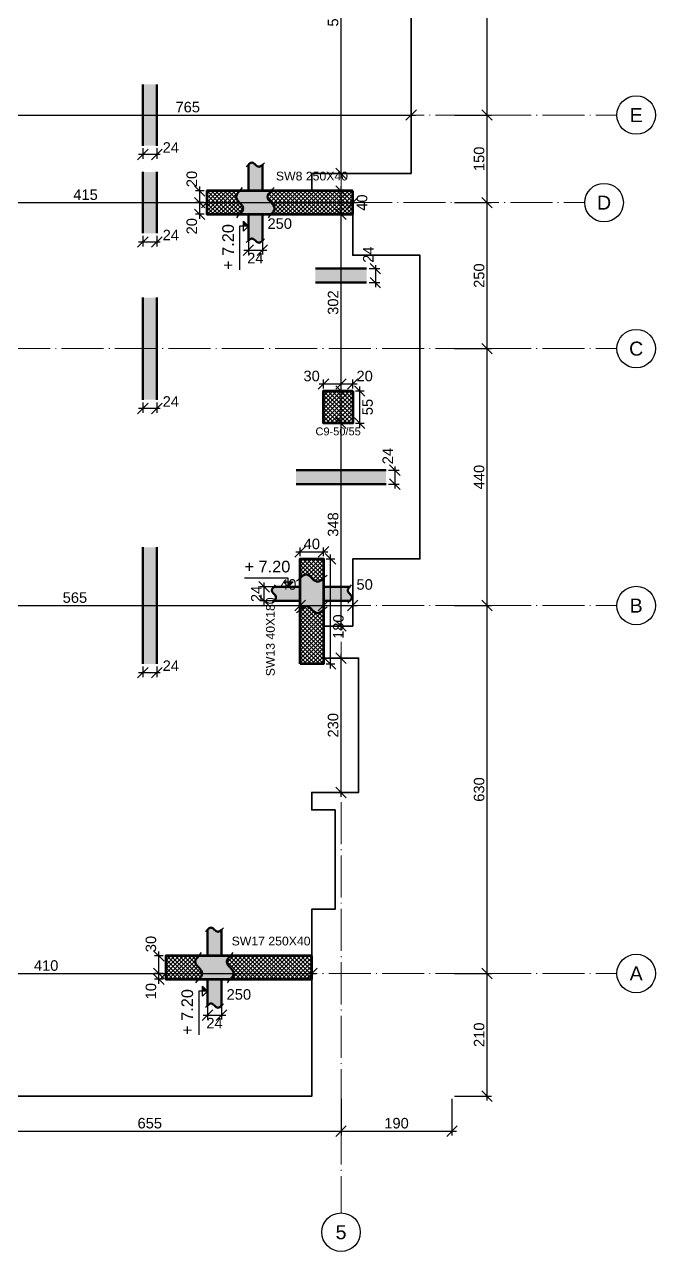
# Model space of a CAD drawing. Header units: millimetres. Extents: x -404 to 6018, y -5139 to 7890.
# Drawn here: x 1118 to 2198, y 4124 to 6225 of the extents above; entities that cross this region are included whole.
import ezdxf
from ezdxf.enums import TextEntityAlignment as Align

# ---------------------------------------------------------------- set-up
doc = ezdxf.new("R2010")
doc.units = ezdxf.units.MM
doc.linetypes.add('ZWCAD_ISO04W100', pattern=[30.5, 24, -3, 0.5, -3])
for name, color, linetype, lineweight in [('AXIS LINES', 255, 'ZWCAD_ISO04W100', 13), ('COLUMN', 140, 'Continuous', 53), ('SLAB', 3, 'Continuous', 35), ('WALL', 10, 'Continuous', 53)]:
    doc.layers.add(name, color=color, linetype=linetype, lineweight=lineweight)
for name, color, linetype in [('FLOOR', 3, 'Continuous'), ('FW_AXIS', 7, 'Continuous'), ('FW_COLUMN_HATCH', 8, 'Continuous'), ('FW_DIM', 7, 'Continuous'), ('FW_SLAB_SECTION', 8, 'Continuous'), ('FW_TEXT', 7, 'Continuous'), ('FW_WALL_HATCH', 8, 'Continuous'), ('FW_WALL_SECTION', 8, 'Continuous')]:
    doc.layers.add(name, color=color, linetype=linetype)
doc.styles.add('REBAR_TXT', font='arial.ttf')
doc.styles.get("Standard").update_dxf_attribs({"font": 'arial.ttf'})
doc.dimstyles.new('FW_DIM', dxfattribs={"dimtxt": 18, "dimasz": 9, "dimexe": 7.5, "dimexo": 4.5, "dimgap": 4.5, "dimtad": 1, "dimdec": 0, "dimtxsty": 'Standard', "dimtsz": 9, "dimcen": 2.5, "dimdle": 7.5, "dimclrd": 256, "dimclre": 256, "dimclrt": 7, "dimazin": 3, "dimtfac": 1, "dimtmove": 2, "dimatfit": 3})

# ---------------------------------------------------------------- blocks, each defined once
blk = doc.blocks.new('_Oblique')
at = {"color": 0, "linetype": 'ByBlock', "lineweight": -2}
blk.add_line((-0.5, -0.5), (0.5, 0.5), dxfattribs=at)
blk = doc.blocks.new('*D214')
for p, q in [((1655.5, 5597.6), (1652.5, 5597.6)), ((1660, 5535.1), (1660, 5605.1)), ((1655.5, 5542.6), (1652.5, 5542.6))]:
    blk.add_line(p, q)
at = {"layer": 'Defpoints'}
for p in [(1660, 5597.6), (1660, 5542.6), (1660, 5542.6)]:
    blk.add_point(p, dxfattribs=at)
at = {"layer": 'FW_DIM', "xscale": 18, "yscale": 18, "rotation": 90}
for p in [(1660, 5597.6), (1660, 5542.6)]:
    blk.add_blockref('_OBLIQUE', p, dxfattribs=at)

msp = doc.modelspace()

# ---------------------------------------------------------------- hatches: boundary and pattern name
at = {"layer": 'FW_COLUMN_HATCH'}
h = msp.add_hatch(dxfattribs=at)
h.set_pattern_fill('ANSI37', scale=1.6)
h.paths.add_polyline_path([(1680, 5597.6), (1680, 5542.6), (1630, 5542.6), (1630, 5597.6), (1680, 5597.6)])
at = {"layer": 'FW_SLAB_SECTION'}
h = msp.add_hatch(color=8, dxfattribs=at)
h.dxf.hatch_style = 1
h.paths.add_polyline_path([(1344.5, 6017.6), (1344.5, 6122.6), (1320.5, 6122.6), (1320.5, 6017.6), (1344.5, 6017.6)])
h = msp.add_hatch(color=8, dxfattribs=at)
h.dxf.hatch_style = 1
h.paths.add_polyline_path([(1344.5, 5867.6), (1344.5, 5972.6), (1320.5, 5972.6), (1320.5, 5867.6), (1344.5, 5867.6)])
h = msp.add_hatch(color=8, dxfattribs=at)
h.dxf.hatch_style = 1
h.paths.add_polyline_path([(1703.8, 5783.1), (1703.8, 5807.1), (1616.2, 5807.1), (1616.2, 5783.1), (1703.8, 5783.1)])
h = msp.add_hatch(color=8, dxfattribs=at)
h.dxf.hatch_style = 1
h.paths.add_polyline_path([(1344.5, 5582.6), (1344.5, 5757.6), (1320.5, 5757.6), (1320.5, 5582.6), (1344.5, 5582.6)])
h = msp.add_hatch(color=8, dxfattribs=at)
h.dxf.hatch_style = 1
h.paths.add_polyline_path([(1737, 5438.1), (1737, 5462.1), (1583, 5462.1), (1583, 5438.1), (1737, 5438.1)])
h = msp.add_hatch(color=8, dxfattribs=at)
h.dxf.hatch_style = 1
h.paths.add_polyline_path([(1344.5, 5130.1), (1344.5, 5330.1), (1320.5, 5330.1), (1320.5, 5130.1), (1344.5, 5130.1)])
at = {"layer": 'FW_WALL_HATCH'}
h = msp.add_hatch(dxfattribs=at)
h.set_pattern_fill('ANSI37', scale=1.6)
h.paths.add_polyline_path([(1430, 5900.1), (1430, 5940.1), (1486.3, 5940.1), (1484, 5937.6), (1482.1, 5935.1), (1480.8, 5932.6), (1480.3, 5930.1), (1480.8, 5927.6), (1482.1, 5925.1), (1484, 5922.6), (1486.3, 5920.1), (1488.6, 5917.6), (1490.6, 5915.1), (1491.9, 5912.6), (1492.3, 5910.1), (1491.9, 5907.6), (1490.6, 5905.1), (1488.6, 5902.6), (1486.3, 5900.1), (1430, 5900.1)])
h = msp.add_hatch(dxfattribs=at)
h.set_pattern_fill('ANSI37', scale=1.6)
h.paths.add_polyline_path([(1680, 5900.1), (1540.3, 5900.1), (1542.6, 5902.6), (1544.6, 5905.1), (1545.9, 5907.6), (1546.3, 5910.1), (1545.9, 5912.6), (1544.6, 5915.1), (1542.6, 5917.6), (1540.3, 5920.1), (1538, 5922.6), (1536.1, 5925.1), (1534.8, 5927.6), (1534.3, 5930.1), (1534.8, 5932.6), (1536.1, 5935.1), (1538, 5937.6), (1540.3, 5940.1), (1680, 5940.1), (1680, 5900.1)])
h = msp.add_hatch(dxfattribs=at)
h.set_pattern_fill('ANSI37', scale=1.6)
h.paths.add_polyline_path([(1590, 5310.1), (1630, 5310.1), (1630, 5262.1), (1630, 5262.1), (1630, 5277.1), (1627.5, 5274.8), (1625, 5272.9), (1622.5, 5271.6), (1620, 5271.1), (1617.5, 5271.6), (1615, 5272.9), (1612.5, 5274.8), (1610, 5277.1), (1607.5, 5279.4), (1605, 5281.4), (1602.5, 5282.7), (1600, 5283.1), (1597.5, 5282.7), (1595, 5281.4), (1592.5, 5279.4), (1590, 5277.1), (1590, 5310.1)])
h = msp.add_hatch(dxfattribs=at)
h.set_pattern_fill('ANSI37', scale=1.6)
h.paths.add_polyline_path([(1590, 5223.1), (1592.5, 5225.4), (1595, 5227.4), (1597.5, 5228.7), (1600, 5229.1), (1602.5, 5228.7), (1605, 5227.4), (1607.5, 5225.4), (1610, 5223.1), (1612.5, 5220.8), (1615, 5218.9), (1617.5, 5217.6), (1620, 5217.1), (1622.5, 5217.6), (1625, 5218.9), (1627.5, 5220.8), (1630, 5223.1), (1630, 5238.1), (1630, 5238.1), (1630, 5130.1), (1590, 5130.1), (1590, 5223.1)])
h = msp.add_hatch(dxfattribs=at)
h.set_pattern_fill('ANSI37', scale=1.6)
h.paths.add_polyline_path([(1431.3, 4630.1), (1431.3, 4630.1), (1416.3, 4630.1), (1414, 4627.6), (1412.1, 4625.1), (1410.8, 4622.6), (1410.3, 4620.1), (1410.8, 4617.6), (1412.1, 4615.1), (1414, 4612.6), (1416.3, 4610.1), (1418.6, 4607.6), (1420.6, 4605.1), (1421.9, 4602.6), (1422.3, 4600.1), (1421.9, 4597.6), (1420.6, 4595.1), (1418.6, 4592.6), (1416.3, 4590.1), (1360, 4590.1), (1360, 4630.1), (1431.3, 4630.1)])
h = msp.add_hatch(dxfattribs=at)
h.set_pattern_fill('ANSI37', scale=1.6)
h.paths.add_polyline_path([(1610, 4630.1), (1610, 4630.1), (1610, 4590.1), (1470.3, 4590.1), (1472.6, 4592.6), (1474.6, 4595.1), (1475.9, 4597.6), (1476.3, 4600.1), (1475.9, 4602.6), (1474.6, 4605.1), (1472.6, 4607.6), (1470.3, 4610.1), (1468, 4612.6), (1466.1, 4615.1), (1464.8, 4617.6), (1464.3, 4620.1), (1464.8, 4622.6), (1466.1, 4625.1), (1468, 4627.6), (1470.3, 4630.1), (1455.3, 4630.1), (1455.3, 4630.1), (1610, 4630.1)])
at = {"layer": 'FW_WALL_SECTION'}
h = msp.add_hatch(color=8, dxfattribs=at)
h.dxf.hatch_style = 1
h.paths.add_polyline_path([(1502.8, 5986.5), (1504.3, 5987.7), (1505.8, 5988.4), (1507.3, 5988.7), (1508.8, 5988.4), (1510.3, 5987.7), (1511.8, 5986.5), (1513.3, 5985.1), (1514.8, 5983.7), (1516.3, 5982.6), (1517.8, 5981.8), (1519.3, 5981.5), (1520.8, 5981.8), (1522.3, 5982.6), (1523.8, 5983.7), (1525.3, 5985.1), (1525.3, 5940.1), (1540.3, 5940.1), (1538, 5937.6), (1536.1, 5935.1), (1534.8, 5932.6), (1534.3, 5930.1), (1534.8, 5927.6), (1536.1, 5925.1), (1538, 5922.6), (1540.3, 5920.1), (1542.6, 5917.6), (1544.6, 5915.1), (1545.9, 5912.6), (1546.3, 5910.1), (1545.9, 5907.6), (1544.6, 5905.1), (1542.6, 5902.6), (1540.3, 5900.1), (1525.3, 5900.1), (1525.3, 5855.1), (1523.8, 5853.7), (1522.3, 5852.6), (1520.8, 5851.8), (1519.3, 5851.5), (1517.8, 5851.8), (1516.3, 5852.6), (1514.8, 5853.7), (1513.3, 5855.1), (1511.8, 5856.5), (1510.3, 5857.7), (1508.8, 5858.4), (1507.3, 5858.7), (1505.8, 5858.4), (1504.3, 5857.7), (1502.8, 5856.5), (1501.3, 5855.1), (1501.3, 5900.1), (1486.3, 5900.1), (1488.6, 5902.6), (1490.6, 5905.1), (1491.9, 5907.6), (1492.3, 5910.1), (1491.9, 5912.6), (1490.6, 5915.1), (1488.6, 5917.6), (1486.3, 5920.1), (1484, 5922.6), (1482.1, 5925.1), (1480.8, 5927.6), (1480.3, 5930.1), (1480.8, 5932.6), (1482.1, 5935.1), (1484, 5937.6), (1486.3, 5940.1), (1501.3, 5940.1), (1501.3, 5985.1), (1502.8, 5986.5)])
h = msp.add_hatch(color=7, dxfattribs=at)
h.dxf.hatch_style = 1
h.paths.add_polyline_path([(1501.3, 5879.9), (1492.8, 5888.4), (1492.8, 5879.9)])
h = msp.add_hatch(color=8, dxfattribs=at)
h.dxf.hatch_style = 1
h.paths.add_polyline_path([(1592.5, 5279.4), (1595, 5281.4), (1597.5, 5282.7), (1600, 5283.1), (1602.5, 5282.7), (1605, 5281.4), (1607.5, 5279.4), (1610, 5277.1), (1612.5, 5274.8), (1615, 5272.9), (1617.5, 5271.6), (1620, 5271.1), (1622.5, 5271.6), (1625, 5272.9), (1627.5, 5274.8), (1630, 5277.1), (1630, 5262.1), (1675, 5262.1), (1673.6, 5260.6), (1672.5, 5259.1), (1671.7, 5257.6), (1671.4, 5256.1), (1671.7, 5254.6), (1672.5, 5253.1), (1673.6, 5251.6), (1675, 5250.1), (1676.4, 5248.6), (1677.5, 5247.1), (1678.3, 5245.6), (1678.6, 5244.1), (1678.3, 5242.6), (1677.5, 5241.1), (1676.4, 5239.6), (1675, 5238.1), (1630, 5238.1), (1630, 5223.1), (1627.5, 5220.8), (1625, 5218.9), (1622.5, 5217.6), (1620, 5217.1), (1617.5, 5217.6), (1615, 5218.9), (1612.5, 5220.8), (1610, 5223.1), (1607.5, 5225.4), (1605, 5227.4), (1602.5, 5228.7), (1600, 5229.1), (1597.5, 5228.7), (1595, 5227.4), (1592.5, 5225.4), (1590, 5223.1), (1590, 5238.1), (1545, 5238.1), (1546.4, 5239.6), (1547.5, 5241.1), (1548.3, 5242.6), (1548.6, 5244.1), (1548.3, 5245.6), (1547.5, 5247.1), (1546.4, 5248.6), (1545, 5250.1), (1543.6, 5251.6), (1542.5, 5253.1), (1541.7, 5254.6), (1541.4, 5256.1), (1541.7, 5257.6), (1542.5, 5259.1), (1543.6, 5260.6), (1545, 5262.1), (1590, 5262.1), (1590, 5277.1), (1592.5, 5279.4)])
h = msp.add_hatch(color=7, dxfattribs=at)
h.dxf.hatch_style = 1
h.paths.add_polyline_path([(1569.7, 5262.1), (1578.3, 5270.7), (1569.7, 5270.7)])
h = msp.add_hatch(color=8, dxfattribs=at)
h.dxf.hatch_style = 1
h.paths.add_polyline_path([(1432.8, 4676.5), (1434.3, 4677.7), (1435.8, 4678.4), (1437.3, 4678.7), (1438.8, 4678.4), (1440.3, 4677.7), (1441.8, 4676.5), (1443.3, 4675.1), (1444.8, 4673.7), (1446.3, 4672.6), (1447.8, 4671.8), (1449.3, 4671.5), (1450.8, 4671.8), (1452.3, 4672.6), (1453.8, 4673.7), (1455.3, 4675.1), (1455.3, 4630.1), (1470.3, 4630.1), (1468, 4627.6), (1466.1, 4625.1), (1464.8, 4622.6), (1464.3, 4620.1), (1464.8, 4617.6), (1466.1, 4615.1), (1468, 4612.6), (1470.3, 4610.1), (1472.6, 4607.6), (1474.6, 4605.1), (1475.9, 4602.6), (1476.3, 4600.1), (1475.9, 4597.6), (1474.6, 4595.1), (1472.6, 4592.6), (1470.3, 4590.1), (1455.3, 4590.1), (1455.3, 4545.1), (1453.8, 4543.7), (1452.3, 4542.6), (1450.8, 4541.8), (1449.3, 4541.5), (1447.8, 4541.8), (1446.3, 4542.6), (1444.8, 4543.7), (1443.3, 4545.1), (1441.8, 4546.5), (1440.3, 4547.7), (1438.8, 4548.4), (1437.3, 4548.7), (1435.8, 4548.4), (1434.3, 4547.7), (1432.8, 4546.5), (1431.3, 4545.1), (1431.3, 4590.1), (1416.3, 4590.1), (1418.6, 4592.6), (1420.6, 4595.1), (1421.9, 4597.6), (1422.3, 4600.1), (1421.9, 4602.6), (1420.6, 4605.1), (1418.6, 4607.6), (1416.3, 4610.1), (1414, 4612.6), (1412.1, 4615.1), (1410.8, 4617.6), (1410.3, 4620.1), (1410.8, 4622.6), (1412.1, 4625.1), (1414, 4627.6), (1416.3, 4630.1), (1431.3, 4630.1), (1431.3, 4675.1), (1432.8, 4676.5)])
h = msp.add_hatch(color=7, dxfattribs=at)
h.dxf.hatch_style = 1
h.paths.add_polyline_path([(1431.3, 4569.9), (1422.8, 4578.4), (1422.8, 4569.9)])

# ---------------------------------------------------------------- linework, layer by layer
at = {"layer": 'AXIS LINES', "color": 0, "ltscale": 3}
for points in [[(1660, 7730.2), (1660, 4190)], [(-282.6, 6070.1), (2132.4, 6070.1)], [(-337.6, 5920.1), (2077.4, 5920.1)], [(-282.6, 5670.1), (2132.4, 5670.1)], [(-282.6, 5230.1), (2132.4, 5230.1)], [(-282.6, 4600.1), (2132.4, 4600.1)]]:
    msp.add_lwpolyline(points, dxfattribs=at)
at = {"layer": 'COLUMN', "ltscale": 0.08}
for points in [[(1680, 5597.6), (1680, 5542.6), (1630, 5542.6), (1630, 5597.6), (1680, 5597.6)], [(1590, 5195.1), (1590, 5245.1)]]:
    msp.add_lwpolyline(points, dxfattribs=at)
at = {"layer": 'FLOOR'}
msp.add_line((1205, 4390.2), (1315, 4390.2), dxfattribs=at)
at = {"layer": 'FW_AXIS'}
for centre in [(2165.4, 6070.1), (2110.4, 5920.1), (2165.4, 5670.1), (2165.4, 5230.1), (2165.4, 4600.1), (1660, 4157)]:
    msp.add_circle(centre, 33, dxfattribs=at)
at = {"layer": 'FW_SLAB_SECTION', "color": 7, "lineweight": 50}
for p, q in [((1320.5, 6017.6), (1320.5, 6122.6)), ((1344.5, 6017.6), (1344.5, 6122.6)), ((1320.5, 5867.6), (1320.5, 5972.6)), ((1344.5, 5867.6), (1344.5, 5972.6)), ((1616.2, 5807.1), (1703.8, 5807.1)), ((1616.2, 5783.1), (1703.8, 5783.1)), ((1320.5, 5582.6), (1320.5, 5757.6)), ((1344.5, 5582.6), (1344.5, 5757.6)), ((1583, 5462.1), (1737, 5462.1)), ((1583, 5438.1), (1737, 5438.1)), ((1320.5, 5130.1), (1320.5, 5330.1)), ((1344.5, 5130.1), (1344.5, 5330.1))]:
    msp.add_line(p, q, dxfattribs=at)
at = {"layer": 'FW_WALL_SECTION', "lineweight": 50}
for points in [[(1502.8, 5986.5), (1504.3, 5987.7), (1505.8, 5988.4), (1507.3, 5988.7), (1508.8, 5988.4), (1510.3, 5987.7), (1511.8, 5986.5), (1513.3, 5985.1), (1514.8, 5983.7), (1516.3, 5982.6), (1517.8, 5981.8), (1519.3, 5981.5), (1520.8, 5981.8), (1522.3, 5982.6), (1523.8, 5983.7), (1525.3, 5985.1), (1525.3, 5940.1), (1540.3, 5940.1), (1538, 5937.6), (1536.1, 5935.1), (1534.8, 5932.6), (1534.3, 5930.1), (1534.8, 5927.6), (1536.1, 5925.1), (1538, 5922.6), (1540.3, 5920.1), (1542.6, 5917.6), (1544.6, 5915.1), (1545.9, 5912.6), (1546.3, 5910.1), (1545.9, 5907.6), (1544.6, 5905.1), (1542.6, 5902.6), (1540.3, 5900.1), (1525.3, 5900.1), (1525.3, 5855.1), (1523.8, 5853.7), (1522.3, 5852.6), (1520.8, 5851.8), (1519.3, 5851.5), (1517.8, 5851.8), (1516.3, 5852.6), (1514.8, 5853.7), (1513.3, 5855.1), (1511.8, 5856.5), (1510.3, 5857.7), (1508.8, 5858.4), (1507.3, 5858.7), (1505.8, 5858.4), (1504.3, 5857.7), (1502.8, 5856.5), (1501.3, 5855.1), (1501.3, 5900.1), (1486.3, 5900.1), (1488.6, 5902.6), (1490.6, 5905.1), (1491.9, 5907.6), (1492.3, 5910.1), (1491.9, 5912.6), (1490.6, 5915.1), (1488.6, 5917.6), (1486.3, 5920.1), (1484, 5922.6), (1482.1, 5925.1), (1480.8, 5927.6), (1480.3, 5930.1), (1480.8, 5932.6), (1482.1, 5935.1), (1484, 5937.6), (1486.3, 5940.1), (1501.3, 5940.1), (1501.3, 5985.1), (1502.8, 5986.5)], [(1592.5, 5279.4), (1595, 5281.4), (1597.5, 5282.7), (1600, 5283.1), (1602.5, 5282.7), (1605, 5281.4), (1607.5, 5279.4), (1610, 5277.1), (1612.5, 5274.8), (1615, 5272.9), (1617.5, 5271.6), (1620, 5271.1), (1622.5, 5271.6), (1625, 5272.9), (1627.5, 5274.8), (1630, 5277.1), (1630, 5262.1), (1675, 5262.1), (1673.6, 5260.6), (1672.5, 5259.1), (1671.7, 5257.6), (1671.4, 5256.1), (1671.7, 5254.6), (1672.5, 5253.1), (1673.6, 5251.6), (1675, 5250.1), (1676.4, 5248.6), (1677.5, 5247.1), (1678.3, 5245.6), (1678.6, 5244.1), (1678.3, 5242.6), (1677.5, 5241.1), (1676.4, 5239.6), (1675, 5238.1), (1630, 5238.1), (1630, 5223.1), (1627.5, 5220.8), (1625, 5218.9), (1622.5, 5217.6), (1620, 5217.1), (1617.5, 5217.6), (1615, 5218.9), (1612.5, 5220.8), (1610, 5223.1), (1607.5, 5225.4), (1605, 5227.4), (1602.5, 5228.7), (1600, 5229.1), (1597.5, 5228.7), (1595, 5227.4), (1592.5, 5225.4), (1590, 5223.1), (1590, 5238.1), (1545, 5238.1), (1546.4, 5239.6), (1547.5, 5241.1), (1548.3, 5242.6), (1548.6, 5244.1), (1548.3, 5245.6), (1547.5, 5247.1), (1546.4, 5248.6), (1545, 5250.1), (1543.6, 5251.6), (1542.5, 5253.1), (1541.7, 5254.6), (1541.4, 5256.1), (1541.7, 5257.6), (1542.5, 5259.1), (1543.6, 5260.6), (1545, 5262.1), (1590, 5262.1), (1590, 5277.1), (1592.5, 5279.4)], [(1432.8, 4676.5), (1434.3, 4677.7), (1435.8, 4678.4), (1437.3, 4678.7), (1438.8, 4678.4), (1440.3, 4677.7), (1441.8, 4676.5), (1443.3, 4675.1), (1444.8, 4673.7), (1446.3, 4672.6), (1447.8, 4671.8), (1449.3, 4671.5), (1450.8, 4671.8), (1452.3, 4672.6), (1453.8, 4673.7), (1455.3, 4675.1), (1455.3, 4630.1), (1470.3, 4630.1), (1468, 4627.6), (1466.1, 4625.1), (1464.8, 4622.6), (1464.3, 4620.1), (1464.8, 4617.6), (1466.1, 4615.1), (1468, 4612.6), (1470.3, 4610.1), (1472.6, 4607.6), (1474.6, 4605.1), (1475.9, 4602.6), (1476.3, 4600.1), (1475.9, 4597.6), (1474.6, 4595.1), (1472.6, 4592.6), (1470.3, 4590.1), (1455.3, 4590.1), (1455.3, 4545.1), (1453.8, 4543.7), (1452.3, 4542.6), (1450.8, 4541.8), (1449.3, 4541.5), (1447.8, 4541.8), (1446.3, 4542.6), (1444.8, 4543.7), (1443.3, 4545.1), (1441.8, 4546.5), (1440.3, 4547.7), (1438.8, 4548.4), (1437.3, 4548.7), (1435.8, 4548.4), (1434.3, 4547.7), (1432.8, 4546.5), (1431.3, 4545.1), (1431.3, 4590.1), (1416.3, 4590.1), (1418.6, 4592.6), (1420.6, 4595.1), (1421.9, 4597.6), (1422.3, 4600.1), (1421.9, 4602.6), (1420.6, 4605.1), (1418.6, 4607.6), (1416.3, 4610.1), (1414, 4612.6), (1412.1, 4615.1), (1410.8, 4617.6), (1410.3, 4620.1), (1410.8, 4622.6), (1412.1, 4625.1), (1414, 4627.6), (1416.3, 4630.1), (1431.3, 4630.1), (1431.3, 4675.1), (1432.8, 4676.5)]]:
    msp.add_lwpolyline(points, close=True, dxfattribs=at)
at = {"layer": 'FW_WALL_SECTION', "lineweight": 25}
for points in [[(1497.7, 5982.2), (1499.7, 5983.6), (1501.6, 5985.4), (1503.6, 5987.1), (1505.5, 5988.3), (1507.5, 5988.7), (1509.4, 5988.2), (1511.4, 5986.9), (1513.3, 5985.1), (1515.3, 5983.4), (1517.2, 5982), (1519.2, 5981.5), (1521.1, 5981.9), (1523.1, 5983.1), (1525, 5984.8), (1527, 5986.6), (1528.9, 5988)], [(1481.5, 5894.1), (1483.8, 5897.4), (1486.8, 5900.6), (1489.7, 5903.9), (1491.7, 5907.1), (1492.3, 5910.4), (1491.4, 5913.6), (1489.3, 5916.9), (1486.3, 5920.1), (1483.4, 5923.4), (1481.2, 5926.6), (1480.3, 5929.9), (1481, 5933.1), (1483, 5936.4), (1485.9, 5939.6), (1488.8, 5942.9), (1491.2, 5946.1)], [(1535.5, 5894.1), (1537.8, 5897.4), (1540.8, 5900.6), (1543.7, 5903.9), (1545.7, 5907.1), (1546.3, 5910.4), (1545.4, 5913.6), (1543.3, 5916.9), (1540.3, 5920.1), (1537.4, 5923.4), (1535.2, 5926.6), (1534.3, 5929.9), (1535, 5933.1), (1537, 5936.4), (1539.9, 5939.6), (1542.8, 5942.9), (1545.2, 5946.1)], [(1497.7, 5852.2), (1499.7, 5853.6), (1501.6, 5855.4), (1503.6, 5857.1), (1505.5, 5858.3), (1507.5, 5858.7), (1509.4, 5858.2), (1511.4, 5856.9), (1513.3, 5855.1), (1515.3, 5853.4), (1517.2, 5852), (1519.2, 5851.5), (1521.1, 5851.9), (1523.1, 5853.1), (1525, 5854.8), (1527, 5856.6), (1528.9, 5858)], [(1584, 5272.3), (1587.2, 5274.6), (1590.5, 5277.6), (1593.7, 5280.4), (1597, 5282.5), (1600.2, 5283.1), (1603.5, 5282.2), (1606.7, 5280), (1610, 5277.1), (1613.2, 5274.2), (1616.5, 5272), (1619.7, 5271.1), (1623, 5271.8), (1626.2, 5273.8), (1629.5, 5276.6), (1632.7, 5279.6), (1636, 5282)], [(1542.1, 5234.5), (1543.5, 5236.5), (1545.3, 5238.4), (1547, 5240.4), (1548.2, 5242.3), (1548.6, 5244.3), (1548.1, 5246.2), (1546.8, 5248.2), (1545, 5250.1), (1543.2, 5252.1), (1541.9, 5254), (1541.4, 5256), (1541.8, 5257.9), (1543, 5259.9), (1544.7, 5261.8), (1546.5, 5263.8), (1547.9, 5265.7)], [(1672.1, 5234.5), (1673.5, 5236.5), (1675.3, 5238.4), (1677, 5240.4), (1678.2, 5242.3), (1678.6, 5244.3), (1678.1, 5246.2), (1676.8, 5248.2), (1675, 5250.1), (1673.2, 5252.1), (1671.9, 5254), (1671.4, 5256), (1671.8, 5257.9), (1673, 5259.9), (1674.7, 5261.8), (1676.5, 5263.8), (1677.9, 5265.7)], [(1584, 5218.3), (1587.2, 5220.6), (1590.5, 5223.6), (1593.7, 5226.4), (1597, 5228.5), (1600.2, 5229.1), (1603.5, 5228.2), (1606.7, 5226), (1610, 5223.1), (1613.2, 5220.2), (1616.5, 5218), (1619.7, 5217.1), (1623, 5217.8), (1626.2, 5219.8), (1629.5, 5222.6), (1632.7, 5225.6), (1636, 5228)], [(1427.7, 4672.2), (1429.7, 4673.6), (1431.6, 4675.4), (1433.6, 4677.1), (1435.5, 4678.3), (1437.5, 4678.7), (1439.4, 4678.2), (1441.4, 4676.9), (1443.3, 4675.1), (1445.3, 4673.4), (1447.2, 4672), (1449.2, 4671.5), (1451.1, 4671.9), (1453.1, 4673.1), (1455, 4674.8), (1457, 4676.6), (1458.9, 4678)], [(1411.5, 4584.1), (1413.8, 4587.4), (1416.8, 4590.6), (1419.7, 4593.9), (1421.7, 4597.1), (1422.3, 4600.4), (1421.4, 4603.6), (1419.3, 4606.9), (1416.3, 4610.1), (1413.4, 4613.4), (1411.2, 4616.6), (1410.3, 4619.9), (1411, 4623.1), (1413, 4626.4), (1415.9, 4629.6), (1418.8, 4632.9), (1421.2, 4636.1)], [(1465.5, 4584.1), (1467.8, 4587.4), (1470.8, 4590.6), (1473.7, 4593.9), (1475.7, 4597.1), (1476.3, 4600.4), (1475.4, 4603.6), (1473.3, 4606.9), (1470.3, 4610.1), (1467.4, 4613.4), (1465.2, 4616.6), (1464.3, 4619.9), (1465, 4623.1), (1467, 4626.4), (1469.9, 4629.6), (1472.8, 4632.9), (1475.2, 4636.1)], [(1427.7, 4542.2), (1429.7, 4543.6), (1431.6, 4545.4), (1433.6, 4547.1), (1435.5, 4548.3), (1437.5, 4548.7), (1439.4, 4548.2), (1441.4, 4546.9), (1443.3, 4545.1), (1445.3, 4543.4), (1447.2, 4542), (1449.2, 4541.5), (1451.1, 4541.9), (1453.1, 4543.1), (1455, 4544.8), (1457, 4546.6), (1458.9, 4548)]]:
    msp.add_lwpolyline(points, dxfattribs=at)
at = {"layer": 'FW_WALL_SECTION'}
for points in [[(1501.3, 5879.9), (1492.8, 5871.3), (1492.8, 5888.4)], [(1569.7, 5262.1), (1561.2, 5270.7), (1578.3, 5270.7)], [(1431.3, 4569.9), (1422.8, 4561.3), (1422.8, 4578.4)]]:
    msp.add_lwpolyline(points, close=True, dxfattribs=at)
for points in [[(1501.3, 5879.9), (1486.3, 5879.9), (1486.3, 5804.9)], [(1569.7, 5262.1), (1569.7, 5277.1), (1494.7, 5277.1)], [(1431.3, 4569.9), (1416.3, 4569.9), (1416.3, 4494.9)]]:
    msp.add_lwpolyline(points, dxfattribs=at)
at = {"layer": 'SLAB', "ltscale": 0.08}
msp.add_lwpolyline([(910, 4390.2), (1610, 4390.2), (1610, 4541.9), (1609.9, 4710.1), (1649.9, 4710.1), (1649.9, 4880.2), (1609.9, 4880.2), (1609.9, 4910.1), (1690, 4910.1), (1690, 5140.1), (1630, 5140.1), (1630, 5195.1), (1680, 5195.1), (1680, 5310.1), (1795, 5310.1), (1795, 5830.1), (1680, 5830.1), (1680, 5940.1), (1610, 5940.1), (1610, 5970), (1780, 5970), (1779.9, 6490.1)], dxfattribs=at)
at = {"layer": 'WALL', "ltscale": 0.08}
for points in [[(1680, 5940.1), (1430, 5940.1), (1430, 5900.1), (1680, 5900.1), (1680, 5940.1)], [(1610, 4630.1), (1360, 4630.1), (1360, 4590.1), (1610, 4590.1), (1610, 4630.1)]]:
    msp.add_lwpolyline(points, dxfattribs=at)
msp.add_lwpolyline([(1590, 5130.1), (1590, 5310.1), (1630, 5310.1), (1630, 5130.1)], close=True, dxfattribs=at)

# ---------------------------------------------------------------- texts
at = {"layer": 'FW_AXIS', "color": 7, "style": 'REBAR_TXT'}
for s, p in [('E', (2165.4, 6070.1)), ('D', (2110.4, 5920.1)), ('C', (2165.4, 5670.1)), ('B', (2165.4, 5230.1)), ('A', (2165.4, 4600.1)), ('5', (1660, 4157))]:
    msp.add_text(s, height=24, dxfattribs=at).set_placement(p, align=Align.MIDDLE_CENTER)
at = {"layer": 'FW_TEXT', "color": 7, "style": 'REBAR_TXT'}
for s, p in [('SW8 250X40', (1610.2, 5953.6)), ('SW17 250X40', (1540.2, 4643.6))]:
    msp.add_text(s, height=15, dxfattribs=at).set_placement(p, align=Align.BOTTOM_CENTER)
msp.add_text('C9-50/55', height=13.5, dxfattribs=at).set_placement((1655, 5535.1), align=Align.TOP_CENTER)
msp.add_text('SW13 40X180', height=15, rotation=90, dxfattribs=at).set_placement((1551, 5176.6), align=Align.BOTTOM_CENTER)
at = {"layer": 'FW_WALL_SECTION', "color": 7, "style": 'REBAR_TXT'}
for p in [(1482.6, 5804.9), (1412.6, 4494.9)]:
    msp.add_text('+ 7.20', height=20, rotation=90, dxfattribs=at).set_placement(p, align=Align.BOTTOM_LEFT)
msp.add_text('+ 7.20', height=20, dxfattribs=at).set_placement((1494.7, 5280.9), align=Align.BOTTOM_LEFT)

# ---------------------------------------------------------------- dimensions: what is measured, and where the dimension line sits
at = {"layer": 'FW_DIM'}
for base, p1, p2 in [((1910, 6070.1), (1850, 6070.1), (1850, 6550.1)), ((1910, 5920.1), (1850, 5920.1), (1850, 6070.1)), ((1910, 5670.1), (1850, 5670.1), (1850, 5920.1)), ((1910, 5230.1), (1850, 5230.1), (1850, 5670.1)), ((1910, 4600.1), (1850, 4600.1), (1850, 5230.1)), ((1910, 4390.1), (1850, 4390.1), (1850, 4600.1))]:
    msp.add_linear_dim(base=base, p1=p1, p2=p2, angle=90, dimstyle='FW_DIM', dxfattribs=at).render()
for base, p1, p2, location, text in [((1660, 5970), (1660, 5970), (1660, 6515.1), (1646.5, 6242.6), '545'), ((1418, 5920.1), (1430, 5920.1), (1430, 5940.1), (1404.5, 5960.5), '20'), ((1660, 5900.1), (1660, 5900.1), (1660, 5940.1), (1696, 5920.1), '40'), ((1418, 5900.1), (1430, 5900.1), (1430, 5920.1), (1404.5, 5879.7), '20'), ((1660, 5597.6), (1660, 5597.6), (1660, 5900.1), (1646.5, 5748.9), '302'), ((1718.8, 5783.1), (1703.8, 5783.1), (1703.8, 5807.1), (1706.8, 5831.1), '24'), ((1692, 5542.6), (1680, 5542.6), (1680, 5597.6), (1705.5, 5570.1), '55'), ((1660, 5195.1), (1660, 5195.1), (1660, 5542.6), (1646.5, 5368.9), '348'), ((1752, 5438.1), (1737, 5438.1), (1737, 5462.1), (1740, 5486.1), '24'), ((1642, 5130.1), (1630, 5130.1), (1630, 5310.1), (1655.5, 5194), '180'), ((1528.5, 5238.1), (1590, 5238.1), (1590, 5262.1), (1515, 5250.1), '24'), ((1660, 4910.1), (1660, 4910.1), (1660, 5140.1), (1646.5, 5025.1), '230'), ((1348, 4600.1), (1360, 4600.1), (1360, 4630.1), (1334.5, 4650.5), '30'), ((1348, 4590.1), (1360, 4590.1), (1360, 4600.1), (1334.5, 4569.7), '10')]:
    msp.add_linear_dim(base=base, p1=p1, p2=p2, angle=90, location=location, text=text, dimstyle='FW_DIM', override={"dimtmove": 2}, dxfattribs=at).render()
for base, p1, p2, location, text in [((1015, 6070.1), (1015, 6070.1), (1780, 6070.1), (1397.5, 6083.6), '765'), ((1320.5, 6002.6), (1320.5, 6017.6), (1344.5, 6017.6), (1368.5, 6014.6), '24'), ((1015, 5920.1), (1015, 5920.1), (1430, 5920.1), (1222.5, 5933.6), '415'), ((1430, 5920.1), (1430, 5920.1), (1680, 5920.1), (1555, 5884.1), '250'), ((1501.3, 5838.6), (1501.3, 5900.1), (1525.3, 5900.1), (1513.3, 5825.1), '24'), ((1320.5, 5852.6), (1320.5, 5867.6), (1344.5, 5867.6), (1368.5, 5864.6), '24'), ((1630, 5609.6), (1630, 5597.6), (1660, 5597.6), (1609.6, 5623.1), '30'), ((1660, 5609.6), (1660, 5597.6), (1680, 5597.6), (1700.4, 5623.1), '20'), ((1320.5, 5567.6), (1320.5, 5582.6), (1344.5, 5582.6), (1368.5, 5579.6), '24'), ((1590, 5322.1), (1590, 5310.1), (1630, 5310.1), (1610, 5335.6), '40'), ((1590, 5230.1), (1590, 5230.1), (1630, 5230.1), (1569.6, 5266.1), '40'), ((1630, 5230.1), (1630, 5230.1), (1680, 5230.1), (1700.4, 5266.1), '50'), ((1025, 5230.1), (1025, 5230.1), (1590, 5230.1), (1204.3, 5243.6), '565'), ((1320.5, 5115.1), (1320.5, 5130.1), (1344.5, 5130.1), (1368.5, 5127.1), '24'), ((950, 4600.1), (950, 4600.1), (1360, 4600.1), (1155, 4613.6), '410'), ((1360, 4600.1), (1360, 4600.1), (1610, 4600.1), (1485, 4564.1), '250'), ((1431.3, 4528.6), (1431.3, 4590.1), (1455.3, 4590.1), (1443.3, 4515.1), '24')]:
    msp.add_linear_dim(base=base, p1=p1, p2=p2, location=location, text=text, dimstyle='FW_DIM', override={"dimtmove": 2}, dxfattribs=at).render()
dim = msp.add_linear_dim(base=(1660, 5542.6), p1=(1660, 5542.6), p2=(1660, 5597.6), angle=90, text=' ', dimstyle='FW_DIM', override={"dimtmove": 2}, dxfattribs=at)
dim.commit()
dim.dimension.update_dxf_attribs({"geometry": '*D214', "text_midpoint": (1660, 5570.1), "dimtype": 160})
for base, p1, p2 in [((1005, 4330.1), (1005, 4390.1), (1660, 4390.1)), ((1660, 4330.1), (1660, 4390.1), (1850, 4390.1))]:
    msp.add_linear_dim(base=base, p1=p1, p2=p2, dimstyle='FW_DIM', dxfattribs=at).render()

doc.saveas('drawing.dxf')
